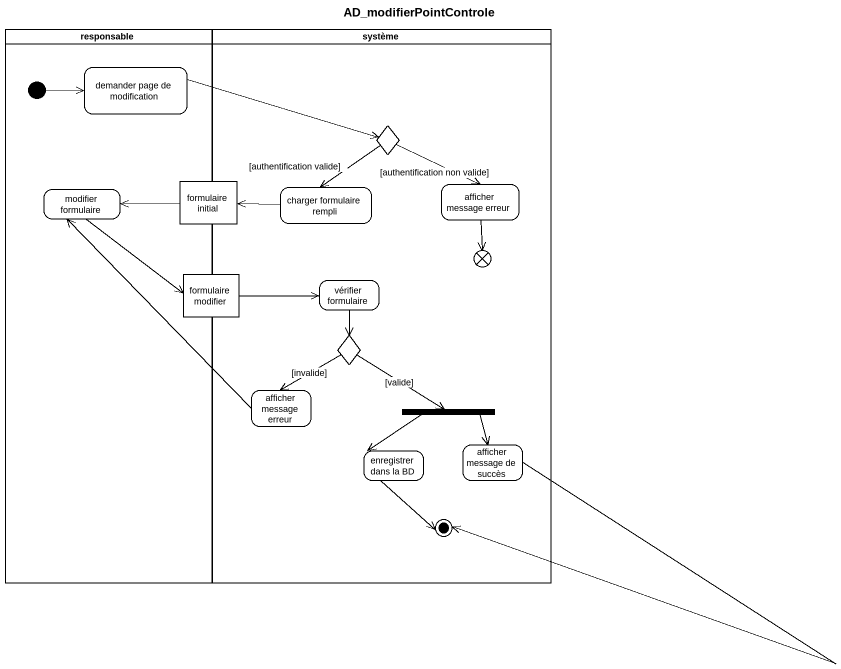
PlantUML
@startuml
title AD_modifierPointControle
hide empty description
state responsable <<partition>> #FFFFFF {
  state "demander page de modification" as demander_page_de #FFFFFF
  state "modifier formulaire" as modifier_formulaire #FFFFFF
  [*] -right-> demander_page_de
}
state système <<partition>> #FFFFFF {
  state choice1 <<choice>> #FFFFFF
  state "charger formulaire rempli" as charger_formulaire_rempli #FFFFFF
  state "afficher message erreur" as afficher_message_erreur #FFFFFF
  state flowfinal1 <<end>> #FFFFFF
  state "vérifier formulaire" as vérifier_formulaire #FFFFFF
  state choice2 <<choice>> #FFFFFF
  state "afficher message erreur" as afficher_message_erreur_2 #FFFFFF
  state fork1 <<fork>> #FFFFFF
  state "enregistrer dans la BD" as enregistrer_dans_la_BD #FFFFFF
  state "afficher message de succès" as afficher_message_de_succès #FFFFFF
  enregistrer_dans_la_BD --> [*]
  afficher_message_de_succès --> [*]
}
state "formulaire initial" as formulaire_initial <<object>> #FFFFFF
state "formulaire modifier" as formulaire_modifier <<object>> #FFFFFF
demander_page_de -right-> choice1
choice1 --> charger_formulaire_rempli : [authentification valide]
choice1 --> afficher_message_erreur : [authentification non valide]
modifier_formulaire --> formulaire_modifier
formulaire_initial -left-> modifier_formulaire
charger_formulaire_rempli -left-> formulaire_initial
afficher_message_erreur --> flowfinal1
formulaire_modifier -right-> vérifier_formulaire
vérifier_formulaire --> choice2
choice2 --> afficher_message_erreur_2 : [invalide]
choice2 --> fork1 : [valide]
afficher_message_erreur_2 -up-> modifier_formulaire
fork1 --> enregistrer_dans_la_BD
fork1 --> afficher_message_de_succès
@enduml
